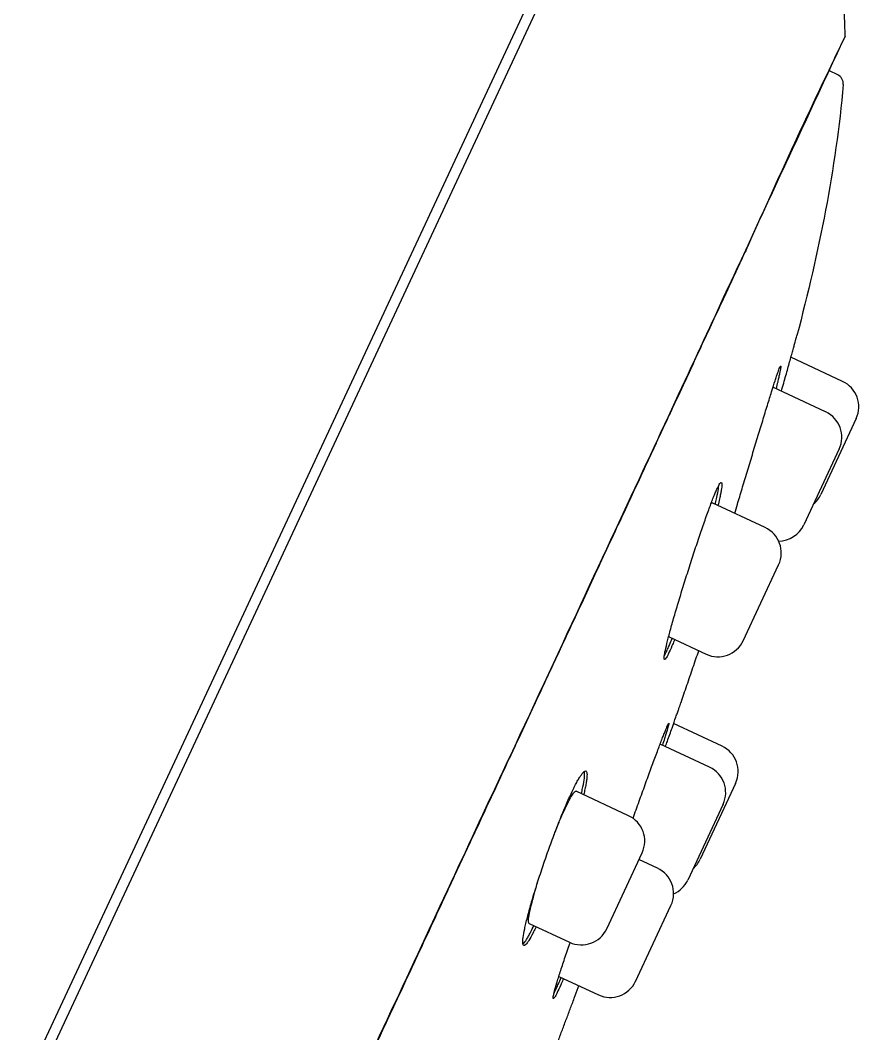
# Model space of a CAD drawing. Header units: millimetres. Extents: x 976 to 9349, y -1578 to 2211.
# Drawn here: x 6026.161 to 6027.842, y 658.247 to 660.279 of the extents above; entities that cross this region are included whole.
import ezdxf

# ---------------------------------------------------------------- set-up
doc = ezdxf.new("R2010")
doc.units = ezdxf.units.MM
doc.layers.add('Wbudowane', color=175, linetype='Continuous')

# ---------------------------------------------------------------- blocks, each defined once
blk = doc.blocks.new('Z$W@#14502')
for p, q in [((14.4397, 142.7936), (13.6656, 141.1336)), ((13.9443, 141.6812), (14.455, 142.7765)), ((15.005, 142.5308), (14.9884, 142.5389)), ((14.8198, 142.1761), (14.8203, 142.1771)), ((14.8206, 142.18), (14.8211, 142.181)), ((15.0148, 141.9161), (14.9112, 141.9644)), ((14.9808, 141.855), (14.8752, 141.9042)), ((15.0419, 141.8417), (14.9709, 141.6894)), ((15.0079, 141.7806), (14.9369, 141.6283)), ((10.0425, 133.3138), (13.9443, 141.6812)), ((14.8594, 141.623), (14.7531, 141.6726)), ((14.8155, 141.3963), (14.8865, 141.5486)), ((14.6672, 141.4037), (14.7411, 141.3693)), ((14.7731, 141.1847), (14.6759, 141.2301)), ((14.7481, 141.1429), (14.6489, 141.1891)), ((13.6656, 141.1336), (12.335, 138.28)), ((14.8002, 141.1103), (14.7292, 140.958)), ((14.5857, 141.0455), (14.4807, 141.0945)), ((14.7752, 141.0684), (14.7042, 140.9162)), ((14.5418, 140.8188), (14.6128, 140.9711)), ((14.6436, 140.9401), (14.6064, 140.9574)), ((14.5997, 140.7134), (14.6707, 140.8657)), ((14.3863, 140.8295), (14.4674, 140.7917)), ((14.4459, 140.7234), (14.5253, 140.6864))]:
    blk.add_line(p, q)
for centre, radius, start, end in [((14.262, 142.6083), 0.7577, 359.983, 62.8086), ((27.2188, 136.6952), 13.5564, 154.14196, 156.14704), ((97.8134, 103.8427), 91.4196, 154.910253, 155.205443), ((30.4111, 135.2171), 17.0739, 154.35945, 154.60437), ((15.0097, 142.608), 0.01, 356.75, 0.5672), ((14.9912, 141.8653), 0.056, 335, 65), ((14.9572, 141.8042), 0.056, 335, 65), ((14.9202, 141.7131), 0.056, 310.6042, 335), ((14.8862, 141.652), 0.056, 270.3463, 335), ((14.8358, 141.5723), 0.056, 335, 65), ((14.7648, 141.42), 0.056, 245, 335), ((14.7494, 141.134), 0.056, 335, 65), ((14.7244, 141.0921), 0.056, 335, 65), ((14.562, 140.9947), 0.056, 335, 65), ((14.6784, 140.9817), 0.056, 310.6042, 335), ((14.6199, 140.8894), 0.056, 335, 65), ((14.6534, 140.9399), 0.056, 293.7131, 335), ((14.491, 140.8425), 0.056, 245, 335), ((14.5489, 140.7371), 0.056, 245, 335)]:
    blk.add_arc(centre, radius, start, end)
blk.add_ellipse((14.9962, 142.5128), major_axis=(-0.0099, 0.0175), ratio=0.98997, start_param=4.115622, end_param=5.310974)
for points in [[(15.0161, 142.5111), (15.0013, 142.3428), (14.9672, 142.1752), (14.9233, 142.0084)], [(14.8206, 142.1801), (14.7959, 142.1269), (14.7397, 142.0059), (14.6328, 141.7764), (14.5014, 141.4942), (14.4004, 141.2774), (14.3474, 141.1636)], [(14.8206, 142.18), (14.8206, 142.1786), (14.8204, 142.1773), (14.8198, 142.1761)], [(14.8211, 142.181), (14.8212, 142.1799), (14.8209, 142.1785), (14.8203, 142.1773)], [(14.7509, 141.6708), (14.7518, 141.6723), (14.7526, 141.6729), (14.7531, 141.6726)], [(14.5946, 141.0403), (14.5966, 141.0459), (14.5986, 141.0515), (14.6006, 141.0571)]]:
    blk.add_open_spline(points, degree=3)
for points, knots in [([(14.3471, 141.1609), (14.3511, 141.1696), (14.3568, 141.1817), (14.3739, 141.2185), (14.4072, 141.2899), (14.4568, 141.3964), (14.5127, 141.5163), (14.5639, 141.6263), (14.6017, 141.7074), (14.6251, 141.7576), (14.6364, 141.7821), (14.6437, 141.7977), (14.6498, 141.8107), (14.6562, 141.8245), (14.6648, 141.8429), (14.6807, 141.8771), (14.7083, 141.9363), (14.7384, 142.001), (14.7606, 142.0488), (14.7702, 142.0694), (14.7739, 142.0775), (14.7785, 142.0872), (14.7898, 142.1116), (14.8009, 142.1355), (14.8102, 142.1555), (14.8149, 142.1655), (14.8177, 142.1717), (14.8198, 142.1761)], [0, 0, 0, 0, 0.017314, 0.028906, 0.080406, 0.177969, 0.27563, 0.373258, 0.462271, 0.498881, 0.518297, 0.534563, 0.545809, 0.557836, 0.576724, 0.60285, 0.666258, 0.771478, 0.832813, 0.850103, 0.854172, 0.865194, 0.88974, 0.955678, 0.968159, 0.980862, 1, 1, 1, 1]), ([(14.892, 141.8964), (14.892, 141.8965), (14.892, 141.8966), (14.8936, 141.9021), (14.8952, 141.9075), (14.8981, 141.9179), (14.8996, 141.9229), (14.9037, 141.9375), (14.9063, 141.9466), (14.9098, 141.9593), (14.9109, 141.9633), (14.913, 141.9708), (14.915, 141.9778), (14.9166, 141.984), (14.9182, 141.9896), (14.9189, 141.9922), (14.9207, 141.9991), (14.9217, 142.0025), (14.9229, 142.0072), (14.9233, 142.0084), (14.9233, 142.0084)], [0, 0, 0, 0, 0.001347, 0.001347, 0.084568, 0.084568, 0.167789, 0.167789, 0.334231, 0.334231, 0.417452, 0.417452, 0.500673, 0.583894, 0.583894, 0.667116, 0.667116, 0.833558, 0.833558, 1, 1, 1, 1]), ([(14.8338, 141.7691), (14.8373, 141.7808), (14.8408, 141.7924), (14.846, 141.8095), (14.8477, 141.8151), (14.8512, 141.8263), (14.8529, 141.8319), (14.8578, 141.8481), (14.8609, 141.8583), (14.8654, 141.8728), (14.8669, 141.8776), (14.8697, 141.8867), (14.8711, 141.891), (14.8749, 141.9034), (14.8773, 141.9108), (14.8805, 141.9205), (14.8815, 141.9235), (14.8833, 141.929), (14.885, 141.934), (14.8864, 141.9379), (14.8876, 141.9412), (14.8882, 141.9426), (14.8896, 141.9459), (14.8903, 141.9469), (14.8907, 141.9466), (14.8908, 141.9463), (14.8908, 141.945), (14.8907, 141.944), (14.8902, 141.9403), (14.8895, 141.9367), (14.888, 141.9297), (14.8874, 141.927), (14.8861, 141.9213), (14.8854, 141.9182), (14.8836, 141.9107), (14.8825, 141.9063), (14.8813, 141.9014)], [0, 0, 0, 0, 0.086047, 0.086047, 0.12907, 0.12907, 0.172094, 0.172094, 0.258141, 0.258141, 0.301164, 0.301164, 0.344188, 0.344188, 0.430235, 0.430235, 0.473258, 0.473258, 0.516281, 0.559305, 0.559305, 0.602328, 0.602328, 0.688375, 0.688375, 0.731399, 0.731399, 0.774422, 0.774422, 0.860469, 0.860469, 0.903493, 0.903493, 0.946516, 0.946516, 1, 1, 1, 1]), ([(14.7985, 141.6514), (14.8002, 141.6572), (14.802, 141.6634), (14.8053, 141.6747), (14.8069, 141.6798), (14.8099, 141.6901), (14.8131, 141.7006), (14.8164, 141.7116), (14.8197, 141.7227), (14.8215, 141.7284), (14.8267, 141.7457), (14.8302, 141.7573), (14.8338, 141.7691)], [0, 0, 0, 0, 0.1798791, 0.1798791, 0.3165659, 0.3165659, 0.4532528, 0.5899396, 0.5899396, 0.7266264, 0.7266264, 1, 1, 1, 1]), ([(14.7063, 141.54), (14.71, 141.5517), (14.7137, 141.5632), (14.7192, 141.5801), (14.7211, 141.5857), (14.7248, 141.5968), (14.7266, 141.6023), (14.7321, 141.6183), (14.7355, 141.6284), (14.7406, 141.6427), (14.7422, 141.6474), (14.7455, 141.6563), (14.747, 141.6606), (14.7515, 141.6726), (14.7543, 141.6798), (14.7581, 141.6893), (14.7593, 141.6922), (14.7616, 141.6974), (14.7637, 141.7022), (14.7656, 141.7058), (14.7672, 141.7089), (14.768, 141.7102), (14.77, 141.7131), (14.7711, 141.7139), (14.772, 141.7134), (14.7723, 141.713), (14.7726, 141.7114), (14.7727, 141.7104), (14.7726, 141.7065), (14.7722, 141.7028), (14.771, 141.6956), (14.7705, 141.6929), (14.7694, 141.6871), (14.7688, 141.6839), (14.7671, 141.6764), (14.7661, 141.6719), (14.7649, 141.6671)], [0, 0, 0, 0, 0.086068, 0.086068, 0.129102, 0.129102, 0.172136, 0.172136, 0.258204, 0.258204, 0.301238, 0.301238, 0.344272, 0.344272, 0.43034, 0.43034, 0.473375, 0.473375, 0.516409, 0.559443, 0.559443, 0.602477, 0.602477, 0.688545, 0.688545, 0.731579, 0.731579, 0.774613, 0.774613, 0.860681, 0.860681, 0.903715, 0.903715, 0.946749, 0.946749, 1, 1, 1, 1]), ([(14.7595, 141.6696), (14.7597, 141.6705), (14.7599, 141.6714), (14.761, 141.676), (14.7618, 141.6797), (14.7639, 141.6899), (14.765, 141.6956), (14.7661, 141.7029), (14.7664, 141.705), (14.7667, 141.7073), (14.7667, 141.7076), (14.7667, 141.7079)], [0, 0, 0, 0, 0.049875, 0.049875, 0.276835, 0.276835, 0.730754, 0.730754, 0.957714, 0.957714, 1, 1, 1, 1]), ([(14.678, 141.3987), (14.6776, 141.3978), (14.6772, 141.3969), (14.6754, 141.3925), (14.674, 141.3891), (14.67, 141.3797), (14.6677, 141.3745), (14.6646, 141.3683), (14.6637, 141.3664), (14.6619, 141.3633), (14.6612, 141.362), (14.6592, 141.3591), (14.6582, 141.3582), (14.6573, 141.3587), (14.6571, 141.3591), (14.6569, 141.3606), (14.6569, 141.3626), (14.6572, 141.3657), (14.6578, 141.3693), (14.6582, 141.3715), (14.6596, 141.3785), (14.6609, 141.3842), (14.6633, 141.3942), (14.6642, 141.3978), (14.6662, 141.4054), (14.6673, 141.4094), (14.6707, 141.422), (14.6732, 141.4311), (14.6774, 141.4458), (14.6789, 141.4509), (14.682, 141.4612), (14.6851, 141.4717), (14.6884, 141.4826), (14.6918, 141.4938), (14.6935, 141.4995), (14.6989, 141.5167), (14.7025, 141.5283), (14.7063, 141.54)], [0, 0, 0, 0, 0.010388, 0.010388, 0.053414, 0.053414, 0.139467, 0.139467, 0.182494, 0.182494, 0.225521, 0.225521, 0.311574, 0.311574, 0.354601, 0.354601, 0.397627, 0.440654, 0.440654, 0.48368, 0.48368, 0.569734, 0.569734, 0.61276, 0.61276, 0.655787, 0.655787, 0.74184, 0.74184, 0.784867, 0.784867, 0.827893, 0.87092, 0.87092, 0.913947, 0.913947, 1, 1, 1, 1]), ([(14.6672, 141.4037), (14.6672, 141.4037), (14.6672, 141.4037), (14.6669, 141.4039), (14.6668, 141.4042), (14.6666, 141.4053), (14.6666, 141.4061), (14.6667, 141.4072), (14.6667, 141.4072), (14.6667, 141.4073)], [0, 0, 0, 0, 0.0168864, 0.0168864, 0.4873978, 0.4873978, 0.9579092, 0.9579092, 1, 1, 1, 1]), ([(14.6573, 141.3662), (14.6583, 141.3679), (14.6594, 141.37), (14.6616, 141.3746), (14.6628, 141.377), (14.6651, 141.3822), (14.6664, 141.3851), (14.6694, 141.3921), (14.6711, 141.3964), (14.673, 141.401)], [0, 0, 0, 0, 0.269945, 0.269945, 0.493777, 0.493777, 0.717608, 0.717608, 1, 1, 1, 1]), ([(14.6908, 141.2727), (14.6929, 141.2788), (14.6966, 141.2893), (14.7026, 141.307), (14.7087, 141.3247), (14.7148, 141.3424), (14.7206, 141.3596), (14.7244, 141.3708), (14.7263, 141.3762)], [0, 0, 0, 0, 0.158731, 0.331026, 0.502802, 0.674057, 0.844789, 1, 1, 1, 1]), ([(14.6597, 141.1841), (14.6609, 141.1877), (14.6622, 141.1911), (14.6651, 141.1993), (14.6667, 141.204), (14.6698, 141.2129), (14.6713, 141.2172), (14.6756, 141.2293), (14.6782, 141.2366), (14.6815, 141.2462), (14.6826, 141.2492), (14.6845, 141.2547), (14.6862, 141.2596), (14.6876, 141.2634), (14.6887, 141.2668), (14.6892, 141.2682), (14.6904, 141.2716), (14.6908, 141.2727), (14.6908, 141.2727), (14.6908, 141.2727), (14.6908, 141.2727)], [0, 0, 0, 0, 0.06703, 0.06703, 0.160257, 0.160257, 0.253484, 0.253484, 0.439938, 0.439938, 0.533165, 0.533165, 0.626392, 0.719618, 0.719618, 0.812845, 0.812845, 0.999299, 0.999299, 1, 1, 1, 1]), ([(14.6006, 141.0571), (14.6048, 141.0687), (14.6088, 141.08), (14.6149, 141.0967), (14.6169, 141.1023), (14.6209, 141.1132), (14.6228, 141.1187), (14.6286, 141.1345), (14.6323, 141.1445), (14.6375, 141.1587), (14.6393, 141.1633), (14.6426, 141.1722), (14.6441, 141.1764), (14.6487, 141.1884), (14.6514, 141.1956), (14.6551, 141.2051), (14.6563, 141.2081), (14.6584, 141.2134), (14.6603, 141.2182), (14.6619, 141.222), (14.6633, 141.2252), (14.6639, 141.2266), (14.6654, 141.2298), (14.666, 141.2308), (14.6663, 141.2306), (14.6664, 141.2303), (14.6662, 141.229), (14.666, 141.2281), (14.6651, 141.2246), (14.6642, 141.2212), (14.6621, 141.2144), (14.6614, 141.2119), (14.6596, 141.2064), (14.6587, 141.2034), (14.6564, 141.1961), (14.655, 141.1917), (14.6534, 141.187)], [0, 0, 0, 0, 0.086022, 0.086022, 0.129033, 0.129033, 0.172045, 0.172045, 0.258067, 0.258067, 0.301078, 0.301078, 0.344089, 0.344089, 0.430111, 0.430111, 0.473122, 0.473122, 0.516134, 0.559145, 0.559145, 0.602156, 0.602156, 0.688178, 0.688178, 0.731189, 0.731189, 0.7742, 0.7742, 0.860223, 0.860223, 0.903234, 0.903234, 0.946245, 0.946245, 1, 1, 1, 1]), ([(10.7566, 133.4578), (10.7566, 133.4578), (10.7566, 133.4579), (10.7568, 133.4583), (10.7577, 133.4602), (10.7611, 133.4676), (10.7699, 133.4865), (10.784, 133.5166), (10.8027, 133.5568), (10.8248, 133.6041), (10.8491, 133.6562), (10.8755, 133.713), (10.9054, 133.777), (10.9388, 133.8486), (10.9742, 133.9244), (11.0048, 133.9902), (11.0272, 134.0381), (11.0394, 134.0642), (11.0479, 134.0824), (11.057, 134.1021), (11.0712, 134.1325), (11.0931, 134.1795), (11.1193, 134.2357), (11.1472, 134.2954), (11.1761, 134.3575), (11.2113, 134.4329), (11.2559, 134.5287), (11.3094, 134.6436), (11.3712, 134.7762), (11.4374, 134.9182), (11.5095, 135.0728), (11.5852, 135.2353), (11.6673, 135.4115), (11.7529, 135.5952), (11.8448, 135.7925), (11.9443, 136.0059), (12.03, 136.1898), (12.1, 136.3401), (12.1409, 136.4279), (12.1728, 136.4961), (12.1926, 136.5386), (12.2117, 136.5796), (12.2329, 136.6253), (12.2656, 136.6954), (12.3165, 136.8044), (12.4069, 136.9984), (12.5296, 137.2617), (12.6759, 137.5755), (12.8277, 137.9014), (12.9839, 138.2365), (13.138, 138.567), (13.2614, 138.8318), (13.3423, 139.0055), (13.3859, 139.0988), (13.4125, 139.1559), (13.4373, 139.2093), (13.4644, 139.2673), (13.512, 139.3694), (13.578, 139.511), (13.6717, 139.7121), (13.7729, 139.9292), (13.8799, 140.1587), (13.979, 140.3714), (14.0693, 140.5651), (14.1466, 140.731), (14.2008, 140.8472), (14.2359, 140.9227), (14.2595, 140.9732), (14.2843, 141.0265), (14.3153, 141.0928), (14.3346, 141.1343), (14.347, 141.161)], [0, 0, 0, 0, 0.003912, 0.008059, 0.017229, 0.04406, 0.073233, 0.102451, 0.13115, 0.157102, 0.179165, 0.199447, 0.219812, 0.239559, 0.257449, 0.273451, 0.280966, 0.285329, 0.288107, 0.290934, 0.295923, 0.304046, 0.314681, 0.322748, 0.331116, 0.341654, 0.354001, 0.36887, 0.384512, 0.400799, 0.41665, 0.434494, 0.451638, 0.470275, 0.489167, 0.509363, 0.531857, 0.54161, 0.55199, 0.556657, 0.560857, 0.563959, 0.568187, 0.573697, 0.58366, 0.598755, 0.627971, 0.657092, 0.686051, 0.718511, 0.750155, 0.777919, 0.792223, 0.798583, 0.804, 0.808176, 0.813518, 0.820242, 0.836801, 0.853293, 0.877005, 0.898457, 0.919114, 0.938823, 0.955679, 0.969161, 0.974587, 0.979357, 0.984977, 0.991938, 1, 1, 1, 1]), ([(13.8536, 140.1044), (13.9002, 140.2044), (13.9456, 140.3017), (14.0337, 140.4907), (14.0764, 140.5823), (14.1589, 140.7593), (14.1987, 140.8446), (14.2752, 141.0089), (14.312, 141.0878), (14.3474, 141.1636)], [0, 0, 0, 0, 0.25, 0.25, 0.5, 0.5, 0.75, 0.75, 1, 1, 1, 1]), ([(14.347, 141.161), (14.3471, 141.1613), (14.3474, 141.162), (14.3473, 141.1629), (14.3474, 141.1635)], [0, 0, 0, 0, 0.36937, 1, 1, 1, 1]), ([(14.4218, 140.9674), (14.4259, 140.979), (14.43, 140.9904), (14.4362, 141.0071), (14.4383, 141.0126), (14.4425, 141.0235), (14.4446, 141.0289), (14.4508, 141.0446), (14.4549, 141.0544), (14.4608, 141.0684), (14.4628, 141.0729), (14.4666, 141.0815), (14.4685, 141.0856), (14.4739, 141.0972), (14.4773, 141.1041), (14.4821, 141.1131), (14.4836, 141.1158), (14.4865, 141.1208), (14.4892, 141.1252), (14.4916, 141.1285), (14.4938, 141.1313), (14.4948, 141.1325), (14.4976, 141.135), (14.4991, 141.1356), (14.5007, 141.1348), (14.5012, 141.1342), (14.5018, 141.1325), (14.5021, 141.1314), (14.5024, 141.1273), (14.5023, 141.1235), (14.5014, 141.1161), (14.501, 141.1134), (14.5, 141.1076), (14.4988, 141.1013), (14.4972, 141.0941), (14.4961, 141.0894), (14.4959, 141.0884), (14.4957, 141.0875)], [0, 0, 0, 0, 0.0860477, 0.0860477, 0.1290716, 0.1290716, 0.1720955, 0.1720955, 0.2581432, 0.2581432, 0.3011671, 0.3011671, 0.3441909, 0.3441909, 0.4302387, 0.4302387, 0.4732625, 0.4732625, 0.5162864, 0.5593103, 0.5593103, 0.6023341, 0.6023341, 0.6883819, 0.6883819, 0.7314057, 0.7314057, 0.7744296, 0.7744296, 0.8604773, 0.8604773, 0.9035012, 0.9035012, 0.9465251, 0.9895489, 0.9895489, 1, 1, 1, 1]), ([(14.491, 141.0897), (14.4912, 141.0906), (14.4914, 141.0914), (14.4925, 141.0961), (14.4933, 141.0998), (14.4954, 141.1099), (14.4964, 141.1158), (14.4973, 141.1231), (14.4975, 141.1253), (14.4976, 141.1291), (14.4976, 141.1308), (14.4974, 141.133), (14.4973, 141.1338), (14.4972, 141.1344)], [0, 0, 0, 0, 0.03879, 0.03879, 0.210023, 0.210023, 0.55249, 0.55249, 0.723723, 0.723723, 0.894956, 0.894956, 1, 1, 1, 1]), ([(14.4354, 141.0049), (14.4355, 141.0052), (14.4356, 141.0055), (14.4373, 141.0099), (14.4405, 141.018), (14.4436, 141.0257), (14.4467, 141.0332), (14.4482, 141.0368), (14.4527, 141.0475), (14.4556, 141.0539), (14.4597, 141.0627), (14.461, 141.0655), (14.4636, 141.0708), (14.4649, 141.0732), (14.4684, 141.08), (14.4706, 141.0837), (14.4735, 141.0882), (14.4744, 141.0894), (14.4761, 141.0916), (14.4768, 141.0924), (14.4789, 141.0943), (14.48, 141.0948), (14.4808, 141.0944)], [0, 0, 0, 0, 0.0053982, 0.0053982, 0.0821169, 0.1588357, 0.1588357, 0.2355544, 0.2355544, 0.3889919, 0.3889919, 0.4657107, 0.4657107, 0.5424294, 0.5424294, 0.6958669, 0.6958669, 0.7725857, 0.7725857, 0.8493044, 0.8493044, 1, 1, 1, 1]), ([(14.4004, 140.8229), (14.4, 140.822), (14.3995, 140.821), (14.3973, 140.8166), (14.3957, 140.8134), (14.391, 140.8044), (14.3882, 140.7995), (14.3845, 140.7935), (14.3833, 140.7918), (14.3811, 140.789), (14.3802, 140.7878), (14.3775, 140.7852), (14.3762, 140.7846), (14.3742, 140.7856), (14.3736, 140.7872), (14.3734, 140.7913), (14.3734, 140.7929), (14.3737, 140.7967), (14.3739, 140.7989), (14.3749, 140.8062), (14.3759, 140.8119), (14.3781, 140.8221), (14.3789, 140.8257), (14.3807, 140.8333), (14.3817, 140.8374), (14.3849, 140.8499), (14.3874, 140.859), (14.3916, 140.8737), (14.3931, 140.8788), (14.3962, 140.8891), (14.3994, 140.8996), (14.4028, 140.9105), (14.4064, 140.9216), (14.4082, 140.9273), (14.4139, 140.9444), (14.4178, 140.9559), (14.4218, 140.9674)], [0, 0, 0, 0, 0.011597, 0.011597, 0.054571, 0.054571, 0.140519, 0.140519, 0.183493, 0.183493, 0.226467, 0.226467, 0.312415, 0.312415, 0.398363, 0.398363, 0.441337, 0.441337, 0.484311, 0.484311, 0.570259, 0.570259, 0.613233, 0.613233, 0.656208, 0.656208, 0.742156, 0.742156, 0.78513, 0.78513, 0.828104, 0.871078, 0.871078, 0.914052, 0.914052, 1, 1, 1, 1]), ([(14.3863, 140.8295), (14.3863, 140.8295), (14.3863, 140.8296), (14.3859, 140.8298), (14.3856, 140.8302), (14.3852, 140.8314), (14.385, 140.8322), (14.3848, 140.8353), (14.385, 140.8382), (14.3858, 140.8437), (14.3861, 140.8457), (14.3869, 140.8502), (14.3874, 140.8525), (14.389, 140.8602), (14.3904, 140.8659), (14.3937, 140.8788), (14.3956, 140.8857), (14.3987, 140.8967), (14.3999, 140.9005), (14.4021, 140.9081), (14.4033, 140.912), (14.4045, 140.9158)], [0, 0, 0, 0, 0.0035072, 0.0035072, 0.086891, 0.086891, 0.1702748, 0.1702748, 0.3370424, 0.3370424, 0.4204262, 0.4204262, 0.50381, 0.50381, 0.6705776, 0.6705776, 0.8373451, 0.8373451, 0.9207289, 0.9207289, 1, 1, 1, 1]), ([(14.3737, 140.7881), (14.374, 140.7883), (14.3744, 140.7887), (14.3765, 140.7908), (14.3786, 140.7936), (14.3823, 140.7995), (14.3837, 140.8017), (14.3865, 140.8067), (14.388, 140.8094), (14.3915, 140.8162), (14.3936, 140.8205), (14.3959, 140.8251)], [0, 0, 0, 0, 0.074004, 0.074004, 0.4241039, 0.4241039, 0.5991539, 0.5991539, 0.7742038, 0.7742038, 1, 1, 1, 1]), ([(14.4552, 140.719), (14.4548, 140.7181), (14.4544, 140.7172), (14.4525, 140.7128), (14.451, 140.7094), (14.4469, 140.7002), (14.4445, 140.695), (14.4414, 140.6888), (14.4405, 140.6869), (14.4388, 140.6838), (14.4381, 140.6826), (14.4362, 140.6796), (14.4353, 140.6787), (14.4346, 140.679), (14.4345, 140.6794), (14.4344, 140.6807), (14.4346, 140.6826), (14.4351, 140.6856), (14.4359, 140.6891), (14.4364, 140.6912), (14.4382, 140.6981), (14.4398, 140.7036), (14.4427, 140.7134), (14.4437, 140.7169), (14.4461, 140.7243), (14.4473, 140.7282), (14.4513, 140.7405), (14.4542, 140.7494), (14.4591, 140.7638), (14.4607, 140.7688), (14.4642, 140.779), (14.4662, 140.7847), (14.4683, 140.7906), (14.4685, 140.7912)], [0, 0, 0, 0, 0.012815, 0.012815, 0.064461, 0.064461, 0.167752, 0.167752, 0.219398, 0.219398, 0.271043, 0.271043, 0.374334, 0.374334, 0.42598, 0.42598, 0.477626, 0.529271, 0.529271, 0.580917, 0.580917, 0.684208, 0.684208, 0.735853, 0.735853, 0.787499, 0.787499, 0.89079, 0.89079, 0.942436, 0.942436, 0.994081, 1, 1, 1, 1]), ([(14.4361, 140.6899), (14.4366, 140.6908), (14.4371, 140.6919), (14.4387, 140.695), (14.4398, 140.6974), (14.4422, 140.7026), (14.4435, 140.7054), (14.4466, 140.7124), (14.4484, 140.7166), (14.4504, 140.7213)], [0, 0, 0, 0, 0.139568, 0.139568, 0.402873, 0.402873, 0.666177, 0.666177, 1, 1, 1, 1]), ([(14.421, 140.5324), (14.423, 140.5378), (14.4274, 140.5492), (14.435, 140.5693), (14.4434, 140.5913), (14.4518, 140.6134), (14.4601, 140.6355), (14.4684, 140.6575), (14.4766, 140.6793), (14.4825, 140.695), (14.4856, 140.7034), (14.4861, 140.7046)], [0, 0, 0, 0, 0.0846519, 0.2136323, 0.3423034, 0.4706626, 0.5987073, 0.7264347, 0.8538423, 0.9786608, 1, 1, 1, 1])]:
    blk.add_open_spline(points, degree=3, knots=knots)

msp = doc.modelspace()

# ---------------------------------------------------------------- block references
at = {"layer": 'Wbudowane'}
msp.add_blockref('Z$W@#14502', (6012.7951, 517.6389), dxfattribs=at)

doc.saveas('drawing.dxf')
